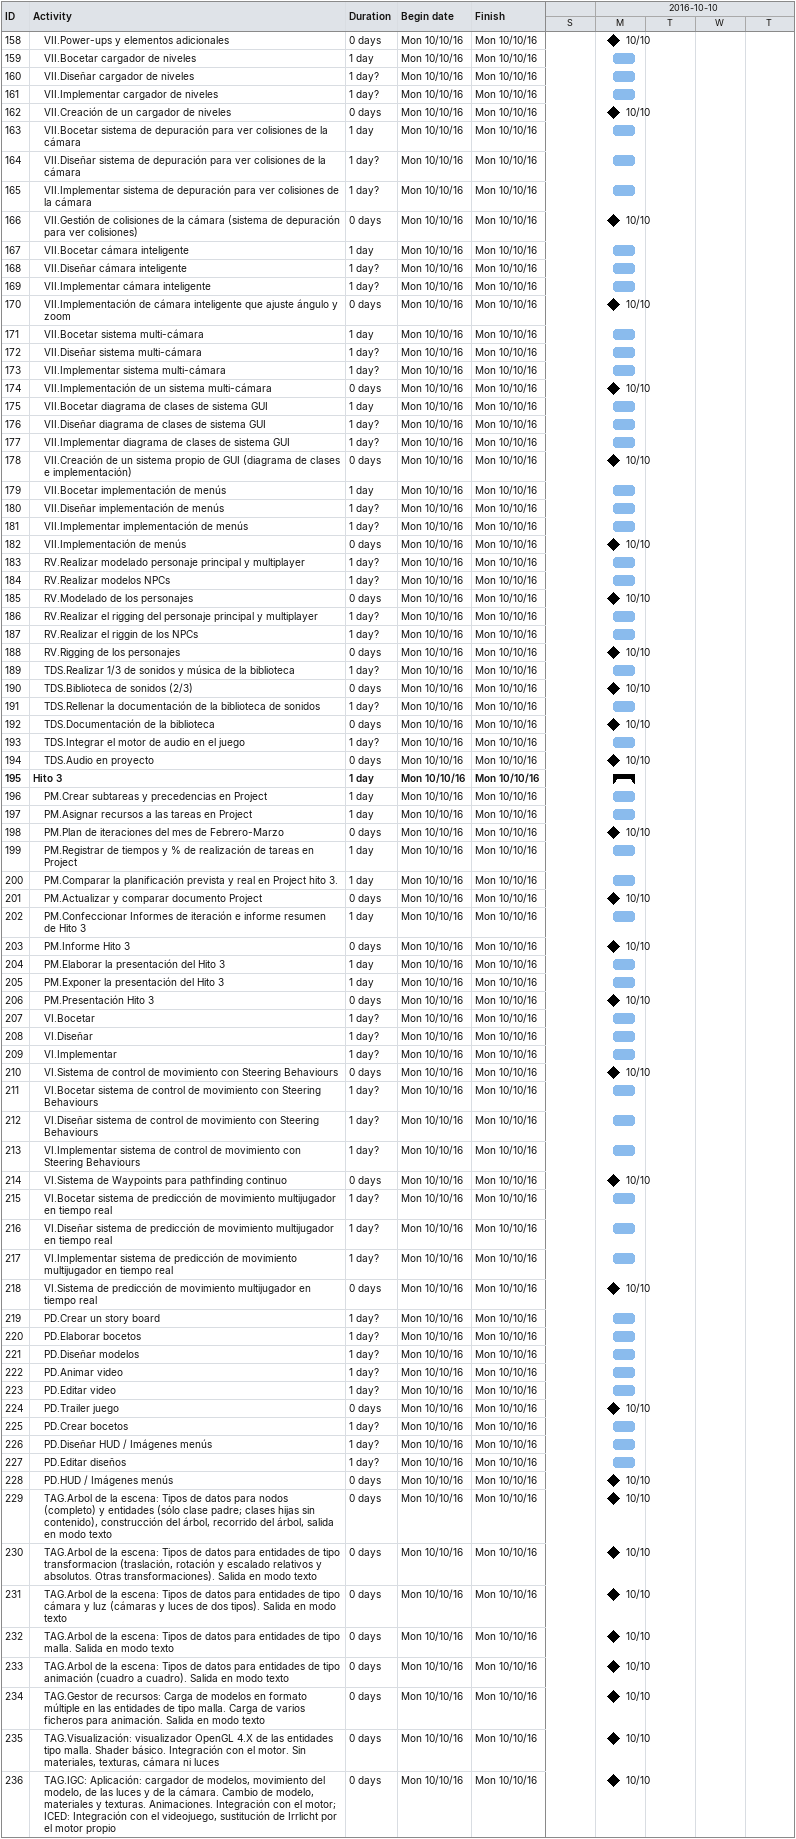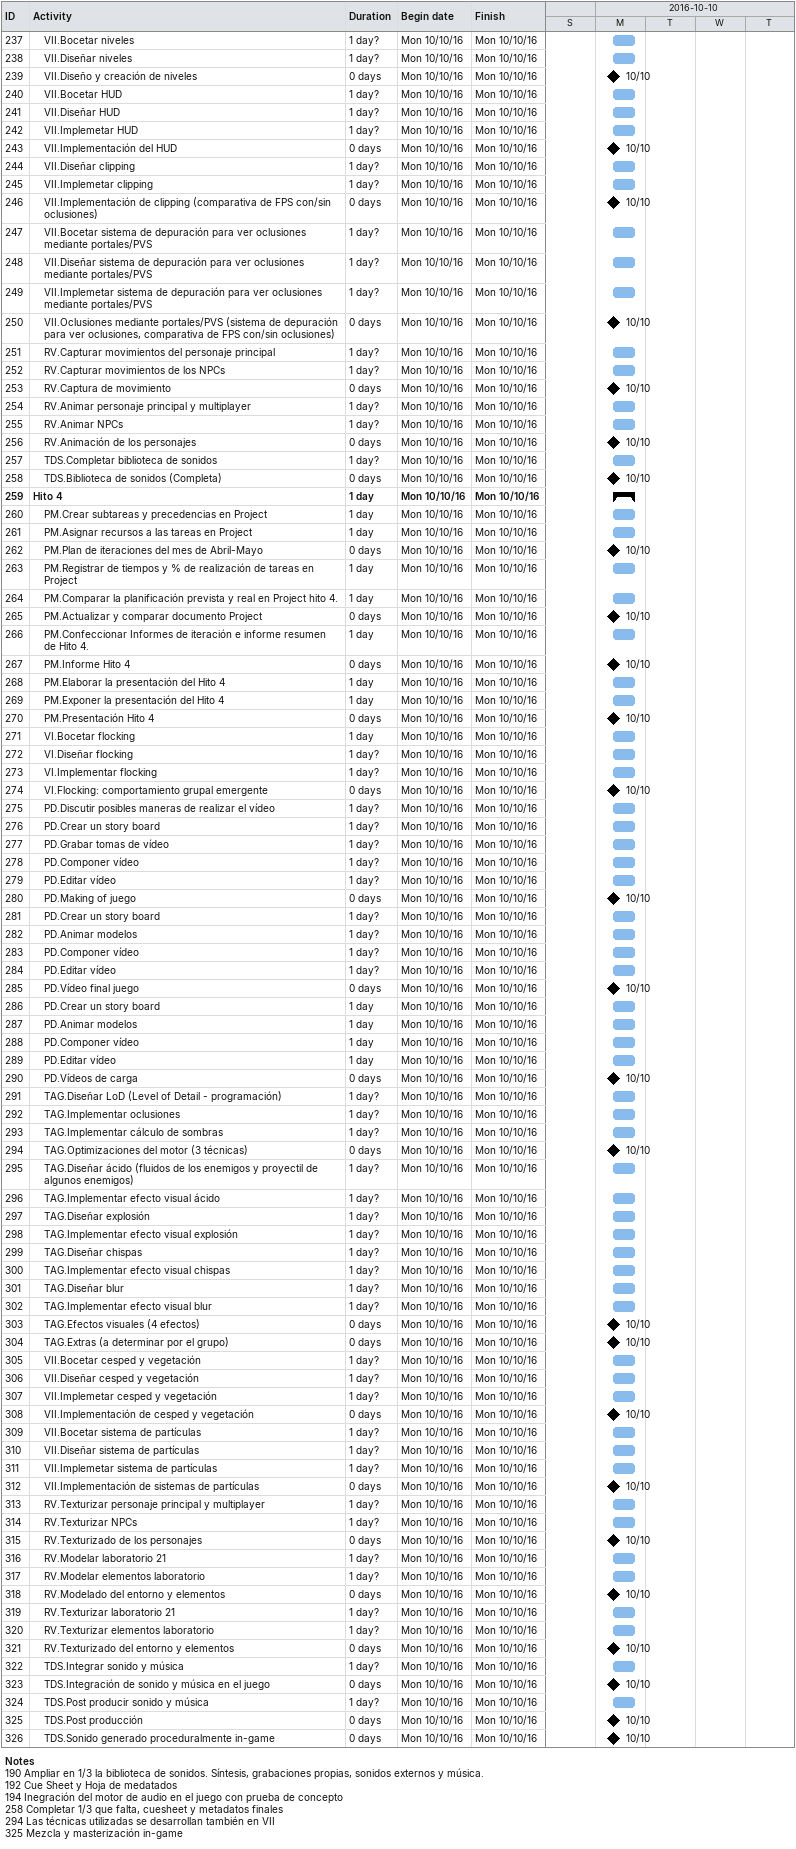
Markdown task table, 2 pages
| ID | Level | Task | Duration | Start | Finish |
|---|---|---|---|---|---|
| 158 | 2 | VII.Power-ups y elementos adicionales | 0d | 2016-10-10 | 2016-10-10 |
| 159 | 2 | VII.Bocetar cargador de niveles | 1d | 2016-10-10 | 2016-10-10 |
| 160 | 2 | VII.Diseñar cargador de niveles | 1d? | 2016-10-10 | 2016-10-10 |
| 161 | 2 | VII.Implementar cargador de niveles | 1d? | 2016-10-10 | 2016-10-10 |
| 162 | 2 | VII.Creación de un cargador de niveles | 0d | 2016-10-10 | 2016-10-10 |
| 163 | 2 | VII.Bocetar sistema de depuración para ver colisiones de la cámara | 1d | 2016-10-10 | 2016-10-10 |
| 164 | 2 | VII.Diseñar sistema de depuración para ver colisiones de la cámara | 1d? | 2016-10-10 | 2016-10-10 |
| 165 | 2 | VII.Implementar sistema de depuración para ver colisiones de la cámara | 1d? | 2016-10-10 | 2016-10-10 |
| 166 | 2 | VII.Gestión de colisiones de la cámara (sistema de depuración para ver colisiones) | 0d | 2016-10-10 | 2016-10-10 |
| 167 | 2 | VII.Bocetar cámara inteligente | 1d | 2016-10-10 | 2016-10-10 |
| 168 | 2 | VII.Diseñar cámara inteligente | 1d? | 2016-10-10 | 2016-10-10 |
| 169 | 2 | VII.Implementar cámara inteligente | 1d? | 2016-10-10 | 2016-10-10 |
| 170 | 2 | VII.Implementación de cámara inteligente que ajuste ángulo y zoom | 0d | 2016-10-10 | 2016-10-10 |
| 171 | 2 | VII.Bocetar sistema multi-cámara | 1d | 2016-10-10 | 2016-10-10 |
| 172 | 2 | VII.Diseñar sistema multi-cámara | 1d? | 2016-10-10 | 2016-10-10 |
| 173 | 2 | VII.Implementar sistema multi-cámara | 1d? | 2016-10-10 | 2016-10-10 |
| 174 | 2 | VII.Implementación de un sistema multi-cámara | 0d | 2016-10-10 | 2016-10-10 |
| 175 | 2 | VII.Bocetar diagrama de clases de sistema GUI | 1d | 2016-10-10 | 2016-10-10 |
| 176 | 2 | VII.Diseñar diagrama de clases de sistema GUI | 1d? | 2016-10-10 | 2016-10-10 |
| 177 | 2 | VII.Implementar diagrama de clases de sistema GUI | 1d? | 2016-10-10 | 2016-10-10 |
| 178 | 2 | VII.Creación de un sistema propio de GUI (diagrama de clases e implementación) | 0d | 2016-10-10 | 2016-10-10 |
| 179 | 2 | VII.Bocetar implementación de menús | 1d | 2016-10-10 | 2016-10-10 |
| 180 | 2 | VII.Diseñar implementación de menús | 1d? | 2016-10-10 | 2016-10-10 |
| 181 | 2 | VII.Implementar implementación de menús | 1d? | 2016-10-10 | 2016-10-10 |
| 182 | 2 | VII.Implementación de menús | 0d | 2016-10-10 | 2016-10-10 |
| 183 | 2 | RV.Realizar modelado personaje principal y multiplayer | 1d? | 2016-10-10 | 2016-10-10 |
| 184 | 2 | RV.Realizar modelos NPCs | 1d? | 2016-10-10 | 2016-10-10 |
| 185 | 2 | RV.Modelado de los personajes | 0d | 2016-10-10 | 2016-10-10 |
| 186 | 2 | RV.Realizar el rigging del personaje principal y multiplayer | 1d? | 2016-10-10 | 2016-10-10 |
| 187 | 2 | RV.Realizar el riggin de los NPCs | 1d? | 2016-10-10 | 2016-10-10 |
| 188 | 2 | RV.Rigging de los personajes | 0d | 2016-10-10 | 2016-10-10 |
| 189 | 2 | TDS.Realizar 1/3 de sonidos y música de la biblioteca | 1d? | 2016-10-10 | 2016-10-10 |
| 190 | 2 | TDS.Biblioteca de sonidos (2/3) | 0d | 2016-10-10 | 2016-10-10 |
| 191 | 2 | TDS.Rellenar la documentación de la biblioteca de sonidos | 1d? | 2016-10-10 | 2016-10-10 |
| 192 | 2 | TDS.Documentación de la biblioteca | 0d | 2016-10-10 | 2016-10-10 |
| 193 | 2 | TDS.Integrar el motor de audio en el juego | 1d? | 2016-10-10 | 2016-10-10 |
| 194 | 2 | TDS.Audio en proyecto | 0d | 2016-10-10 | 2016-10-10 |
| 195 | 1 | **Hito 3** | 1d | 2016-10-10 | 2016-10-10 |
| 196 | 2 | PM.Crear subtareas y precedencias en Project | 1d | 2016-10-10 | 2016-10-10 |
| 197 | 2 | PM.Asignar recursos a las tareas en Project | 1d | 2016-10-10 | 2016-10-10 |
| 198 | 2 | PM.Plan de iteraciones del mes de Febrero-Marzo | 0d | 2016-10-10 | 2016-10-10 |
| 199 | 2 | PM.Registrar de tiempos y % de realización de tareas en Project | 1d | 2016-10-10 | 2016-10-10 |
| 200 | 2 | PM.Comparar la planificación prevista y real en Project hito 3. | 1d | 2016-10-10 | 2016-10-10 |
| 201 | 2 | PM.Actualizar y comparar documento Project | 0d | 2016-10-10 | 2016-10-10 |
| 202 | 2 | PM.Confeccionar Informes de iteración e informe resumen de Hito 3 | 1d | 2016-10-10 | 2016-10-10 |
| 203 | 2 | PM.Informe Hito 3 | 0d | 2016-10-10 | 2016-10-10 |
| 204 | 2 | PM.Elaborar la presentación del Hito 3 | 1d | 2016-10-10 | 2016-10-10 |
| 205 | 2 | PM.Exponer la presentación del Hito 3 | 1d | 2016-10-10 | 2016-10-10 |
| 206 | 2 | PM.Presentación Hito 3 | 0d | 2016-10-10 | 2016-10-10 |
| 207 | 2 | VI.Bocetar | 1d? | 2016-10-10 | 2016-10-10 |
| 208 | 2 | VI.Diseñar | 1d? | 2016-10-10 | 2016-10-10 |
| 209 | 2 | VI.Implementar | 1d? | 2016-10-10 | 2016-10-10 |
| 210 | 2 | VI.Sistema de control de movimiento con Steering Behaviours | 0d | 2016-10-10 | 2016-10-10 |
| 211 | 2 | VI.Bocetar sistema de control de movimiento con Steering Behaviours | 1d? | 2016-10-10 | 2016-10-10 |
| 212 | 2 | VI.Diseñar sistema de control de movimiento con Steering Behaviours | 1d? | 2016-10-10 | 2016-10-10 |
| 213 | 2 | VI.Implementar sistema de control de movimiento con Steering Behaviours | 1d? | 2016-10-10 | 2016-10-10 |
| 214 | 2 | VI.Sistema de Waypoints para pathfinding continuo | 0d | 2016-10-10 | 2016-10-10 |
| 215 | 2 | VI.Bocetar sistema de predicción de movimiento multijugador en tiempo real | 1d? | 2016-10-10 | 2016-10-10 |
| 216 | 2 | VI.Diseñar sistema de predicción de movimiento multijugador en tiempo real | 1d? | 2016-10-10 | 2016-10-10 |
| 217 | 2 | VI.Implementar sistema de predicción de movimiento multijugador en tiempo real | 1d? | 2016-10-10 | 2016-10-10 |
| 218 | 2 | VI.Sistema de predicción de movimiento multijugador en tiempo real | 0d | 2016-10-10 | 2016-10-10 |
| 219 | 2 | PD.Crear un story board | 1d? | 2016-10-10 | 2016-10-10 |
| 220 | 2 | PD.Elaborar bocetos | 1d? | 2016-10-10 | 2016-10-10 |
| 221 | 2 | PD.Diseñar modelos | 1d? | 2016-10-10 | 2016-10-10 |
| 222 | 2 | PD.Animar video | 1d? | 2016-10-10 | 2016-10-10 |
| 223 | 2 | PD.Editar video | 1d? | 2016-10-10 | 2016-10-10 |
| 224 | 2 | PD.Trailer juego | 0d | 2016-10-10 | 2016-10-10 |
| 225 | 2 | PD.Crear bocetos | 1d? | 2016-10-10 | 2016-10-10 |
| 226 | 2 | PD.Diseñar HUD / Imágenes menús | 1d? | 2016-10-10 | 2016-10-10 |
| 227 | 2 | PD.Editar diseños | 1d? | 2016-10-10 | 2016-10-10 |
| 228 | 2 | PD.HUD / Imágenes menús | 0d | 2016-10-10 | 2016-10-10 |
| 229 | 2 | TAG.Arbol de la escena: Tipos de datos para nodos (completo) y entidades (sólo clase padre; clases hijas sin contenido), construcción del árbol, recorrido del árbol, salida en modo texto | 0d | 2016-10-10 | 2016-10-10 |
| 230 | 2 | TAG.Arbol de la escena: Tipos de datos para entidades de tipo transformacion (traslación, rotación y escalado relativos y absolutos. Otras transformaciones). Salida en modo texto | 0d | 2016-10-10 | 2016-10-10 |
| 231 | 2 | TAG.Arbol de la escena: Tipos de datos para entidades de tipo cámara y luz (cámaras y luces de dos tipos). Salida en modo texto | 0d | 2016-10-10 | 2016-10-10 |
| 232 | 2 | TAG.Arbol de la escena: Tipos de datos para entidades de tipo malla. Salida en modo texto | 0d | 2016-10-10 | 2016-10-10 |
| 233 | 2 | TAG.Arbol de la escena: Tipos de datos para entidades de tipo animación (cuadro a cuadro). Salida en modo texto | 0d | 2016-10-10 | 2016-10-10 |
| 234 | 2 | TAG.Gestor de recursos: Carga de modelos en formato múltiple en las entidades de tipo malla. Carga de varios ficheros para animación. Salida en modo texto | 0d | 2016-10-10 | 2016-10-10 |
| 235 | 2 | TAG.Visualización: visualizador OpenGL 4.X de las entidades tipo malla. Shader básico. Integración con el motor. Sin materiales, texturas, cámara ni luces | 0d | 2016-10-10 | 2016-10-10 |
| 236 | 2 | TAG.IGC: Aplicación: cargador de modelos, movimiento del modelo, de las luces y de la cámara. Cambio de modelo, materiales y texturas. Animaciones. Integración con el motor; ICED: Integración con el videojuego, sustitución de Irrlicht por el motor propio | 0d | 2016-10-10 | 2016-10-10 |
| 237 | 2 | VII.Bocetar niveles | 1d? | 2016-10-10 | 2016-10-10 |
| 238 | 2 | VII.Diseñar niveles | 1d? | 2016-10-10 | 2016-10-10 |
| 239 | 2 | VII.Diseño y creación de niveles | 0d | 2016-10-10 | 2016-10-10 |
| 240 | 2 | VII.Bocetar HUD | 1d? | 2016-10-10 | 2016-10-10 |
| 241 | 2 | VII.Diseñar HUD | 1d? | 2016-10-10 | 2016-10-10 |
| 242 | 2 | VII.Implemetar HUD | 1d? | 2016-10-10 | 2016-10-10 |
| 243 | 2 | VII.Implementación del HUD | 0d | 2016-10-10 | 2016-10-10 |
| 244 | 2 | VII.Diseñar clipping | 1d? | 2016-10-10 | 2016-10-10 |
| 245 | 2 | VII.Implemetar clipping | 1d? | 2016-10-10 | 2016-10-10 |
| 246 | 2 | VII.Implementación de clipping (comparativa de FPS con/sin oclusiones) | 0d | 2016-10-10 | 2016-10-10 |
| 247 | 2 | VII.Bocetar sistema de depuración para ver oclusiones mediante portales/PVS | 1d? | 2016-10-10 | 2016-10-10 |
| 248 | 2 | VII.Diseñar sistema de depuración para ver oclusiones mediante portales/PVS | 1d? | 2016-10-10 | 2016-10-10 |
| 249 | 2 | VII.Implemetar sistema de depuración para ver oclusiones mediante portales/PVS | 1d? | 2016-10-10 | 2016-10-10 |
| 250 | 2 | VII.Oclusiones mediante portales/PVS (sistema de depuración para ver oclusiones, comparativa de FPS con/sin oclusiones) | 0d | 2016-10-10 | 2016-10-10 |
| 251 | 2 | RV.Capturar movimientos del personaje principal | 1d? | 2016-10-10 | 2016-10-10 |
| 252 | 2 | RV.Capturar movimientos de los NPCs | 1d? | 2016-10-10 | 2016-10-10 |
| 253 | 2 | RV.Captura de movimiento | 0d | 2016-10-10 | 2016-10-10 |
| 254 | 2 | RV.Animar personaje principal y multiplayer | 1d? | 2016-10-10 | 2016-10-10 |
| 255 | 2 | RV.Animar NPCs | 1d? | 2016-10-10 | 2016-10-10 |
| 256 | 2 | RV.Animación de los personajes | 0d | 2016-10-10 | 2016-10-10 |
| 257 | 2 | TDS.Completar biblioteca de sonidos | 1d? | 2016-10-10 | 2016-10-10 |
| 258 | 2 | TDS.Biblioteca de sonidos (Completa) | 0d | 2016-10-10 | 2016-10-10 |
| 259 | 1 | **Hito 4** | 1d | 2016-10-10 | 2016-10-10 |
| 260 | 2 | PM.Crear subtareas y precedencias en Project | 1d | 2016-10-10 | 2016-10-10 |
| 261 | 2 | PM.Asignar recursos a las tareas en Project | 1d | 2016-10-10 | 2016-10-10 |
| 262 | 2 | PM.Plan de iteraciones del mes de Abril-Mayo | 0d | 2016-10-10 | 2016-10-10 |
| 263 | 2 | PM.Registrar de tiempos y % de realización de tareas en Project | 1d | 2016-10-10 | 2016-10-10 |
| 264 | 2 | PM.Comparar la planificación prevista y real en Project hito 4. | 1d | 2016-10-10 | 2016-10-10 |
| 265 | 2 | PM.Actualizar y comparar documento Project | 0d | 2016-10-10 | 2016-10-10 |
| 266 | 2 | PM.Confeccionar Informes de iteración e informe resumen de Hito 4. | 1d | 2016-10-10 | 2016-10-10 |
| 267 | 2 | PM.Informe Hito 4 | 0d | 2016-10-10 | 2016-10-10 |
| 268 | 2 | PM.Elaborar la presentación del Hito 4 | 1d | 2016-10-10 | 2016-10-10 |
| 269 | 2 | PM.Exponer la presentación del Hito 4 | 1d | 2016-10-10 | 2016-10-10 |
| 270 | 2 | PM.Presentación Hito 4 | 0d | 2016-10-10 | 2016-10-10 |
| 271 | 2 | VI.Bocetar flocking | 1d | 2016-10-10 | 2016-10-10 |
| 272 | 2 | VI.Diseñar flocking | 1d? | 2016-10-10 | 2016-10-10 |
| 273 | 2 | VI.Implementar flocking | 1d? | 2016-10-10 | 2016-10-10 |
| 274 | 2 | VI.Flocking: comportamiento grupal emergente | 0d | 2016-10-10 | 2016-10-10 |
| 275 | 2 | PD.Discutir posibles maneras de realizar el vídeo | 1d? | 2016-10-10 | 2016-10-10 |
| 276 | 2 | PD.Crear un story board | 1d? | 2016-10-10 | 2016-10-10 |
| 277 | 2 | PD.Grabar tomas de vídeo | 1d? | 2016-10-10 | 2016-10-10 |
| 278 | 2 | PD.Componer vídeo | 1d? | 2016-10-10 | 2016-10-10 |
| 279 | 2 | PD.Editar vídeo | 1d? | 2016-10-10 | 2016-10-10 |
| 280 | 2 | PD.Making of juego | 0d | 2016-10-10 | 2016-10-10 |
| 281 | 2 | PD.Crear un story board | 1d? | 2016-10-10 | 2016-10-10 |
| 282 | 2 | PD.Animar modelos | 1d? | 2016-10-10 | 2016-10-10 |
| 283 | 2 | PD.Componer vídeo | 1d? | 2016-10-10 | 2016-10-10 |
| 284 | 2 | PD.Editar vídeo | 1d? | 2016-10-10 | 2016-10-10 |
| 285 | 2 | PD.Vídeo final juego | 0d | 2016-10-10 | 2016-10-10 |
| 286 | 2 | PD.Crear un story board | 1d | 2016-10-10 | 2016-10-10 |
| 287 | 2 | PD.Animar modelos | 1d | 2016-10-10 | 2016-10-10 |
| 288 | 2 | PD.Componer vídeo | 1d | 2016-10-10 | 2016-10-10 |
| 289 | 2 | PD.Editar vídeo | 1d | 2016-10-10 | 2016-10-10 |
| 290 | 2 | PD.Vídeos de carga | 0d | 2016-10-10 | 2016-10-10 |
| 291 | 2 | TAG.Diseñar LoD (Level of Detail - programación) | 1d? | 2016-10-10 | 2016-10-10 |
| 292 | 2 | TAG.Implementar oclusiones | 1d? | 2016-10-10 | 2016-10-10 |
| 293 | 2 | TAG.Implementar cálculo de sombras | 1d? | 2016-10-10 | 2016-10-10 |
| 294 | 2 | TAG.Optimizaciones del motor (3 técnicas) | 0d | 2016-10-10 | 2016-10-10 |
| 295 | 2 | TAG.Diseñar ácido (fluidos de los enemigos y proyectil de algunos enemigos) | 1d? | 2016-10-10 | 2016-10-10 |
| 296 | 2 | TAG.Implementar efecto visual ácido | 1d? | 2016-10-10 | 2016-10-10 |
| 297 | 2 | TAG.Diseñar explosión | 1d? | 2016-10-10 | 2016-10-10 |
| 298 | 2 | TAG.Implementar efecto visual explosión | 1d? | 2016-10-10 | 2016-10-10 |
| 299 | 2 | TAG.Diseñar chispas | 1d? | 2016-10-10 | 2016-10-10 |
| 300 | 2 | TAG.Implementar efecto visual chispas | 1d? | 2016-10-10 | 2016-10-10 |
| 301 | 2 | TAG.Diseñar blur | 1d? | 2016-10-10 | 2016-10-10 |
| 302 | 2 | TAG.Implementar efecto visual blur | 1d? | 2016-10-10 | 2016-10-10 |
| 303 | 2 | TAG.Efectos visuales (4 efectos) | 0d | 2016-10-10 | 2016-10-10 |
| 304 | 2 | TAG.Extras (a determinar por el grupo) | 0d | 2016-10-10 | 2016-10-10 |
| 305 | 2 | VII.Bocetar cesped y vegetación | 1d? | 2016-10-10 | 2016-10-10 |
| 306 | 2 | VII.Diseñar cesped y vegetación | 1d? | 2016-10-10 | 2016-10-10 |
| 307 | 2 | VII.Implemetar cesped y vegetación | 1d? | 2016-10-10 | 2016-10-10 |
| 308 | 2 | VII.Implementación de cesped y vegetación | 0d | 2016-10-10 | 2016-10-10 |
| 309 | 2 | VII.Bocetar sistema de partículas | 1d? | 2016-10-10 | 2016-10-10 |
| 310 | 2 | VII.Diseñar sistema de partículas | 1d? | 2016-10-10 | 2016-10-10 |
| 311 | 2 | VII.Implemetar sistema de partículas | 1d? | 2016-10-10 | 2016-10-10 |
| 312 | 2 | VII.Implementación de sistemas de partículas | 0d | 2016-10-10 | 2016-10-10 |
| 313 | 2 | RV.Texturizar personaje principal y multiplayer | 1d? | 2016-10-10 | 2016-10-10 |
| 314 | 2 | RV.Texturizar NPCs | 1d? | 2016-10-10 | 2016-10-10 |
| 315 | 2 | RV.Texturizado de los personajes | 0d | 2016-10-10 | 2016-10-10 |
| 316 | 2 | RV.Modelar laboratorio 21 | 1d? | 2016-10-10 | 2016-10-10 |
| 317 | 2 | RV.Modelar elementos laboratorio | 1d? | 2016-10-10 | 2016-10-10 |
| 318 | 2 | RV.Modelado del entorno y elementos | 0d | 2016-10-10 | 2016-10-10 |
| 319 | 2 | RV.Texturizar laboratorio 21 | 1d? | 2016-10-10 | 2016-10-10 |
| 320 | 2 | RV.Texturizar elementos laboratorio | 1d? | 2016-10-10 | 2016-10-10 |
| 321 | 2 | RV.Texturizado del entorno y elementos | 0d | 2016-10-10 | 2016-10-10 |
| 322 | 2 | TDS.Integrar sonido y música | 1d? | 2016-10-10 | 2016-10-10 |
| 323 | 2 | TDS.Integración de sonido y música en el juego | 0d | 2016-10-10 | 2016-10-10 |
| 324 | 2 | TDS.Post producir sonido y música | 1d? | 2016-10-10 | 2016-10-10 |
| 325 | 2 | TDS.Post producción | 0d | 2016-10-10 | 2016-10-10 |
| 326 | 2 | TDS.Sonido generado proceduralmente in-game | 0d | 2016-10-10 | 2016-10-10 |

Notes
- 190: Ampliar en 1/3 la biblioteca de sonidos. Síntesis, grabaciones propias, sonidos externos y música.
- 192: Cue Sheet y Hoja de medatados
- 194: Inegración del motor de audio en el juego con prueba de concepto
- 258: Completar 1/3 que falta, cuesheet y metadatos finales
- 294: Las técnicas utilizadas se desarrollan también en VII
- 325: Mezcla y masterización in-game
